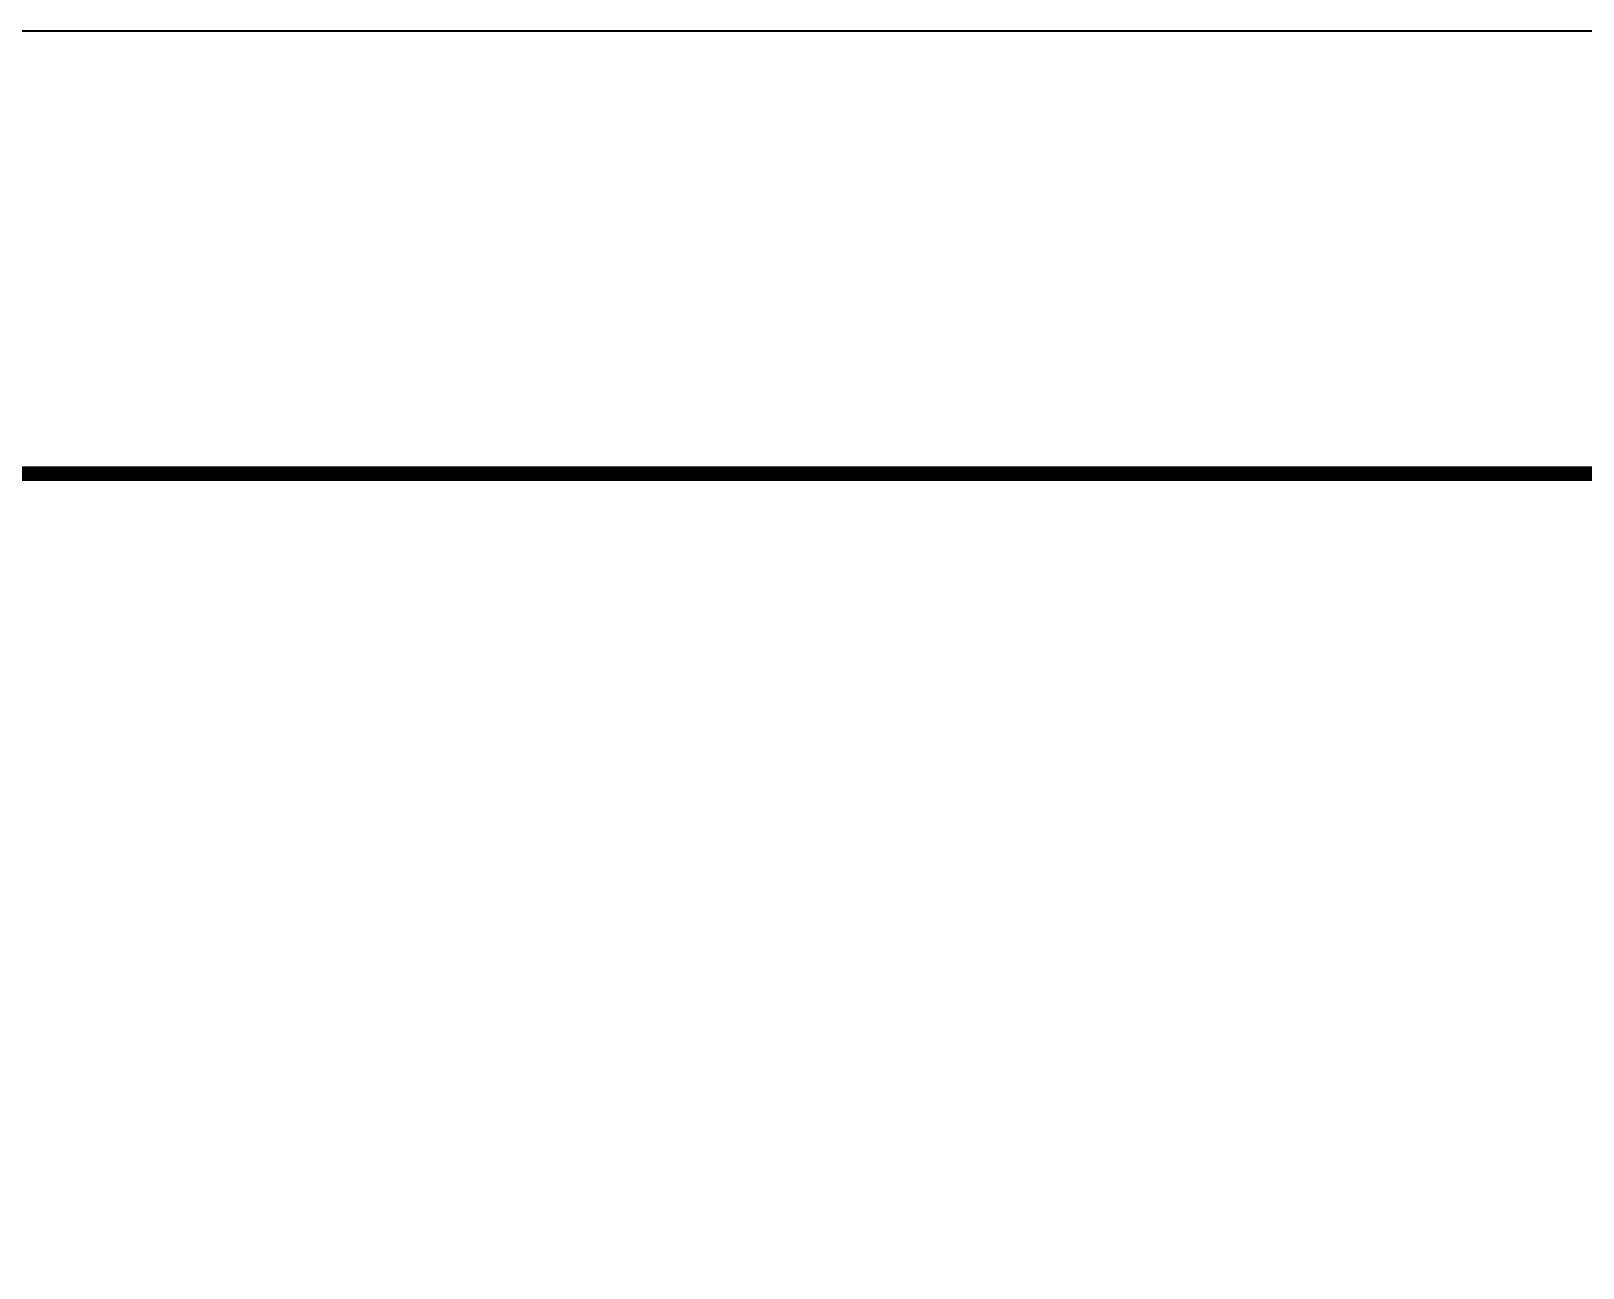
# Model space of a CAD drawing. Header units: millimetres. Extents: x 0 to 594, y 0 to 420.
# Drawn here: x 312.8 to 365.4, y 378.1 to 420 of the extents above; entities that cross this region are included whole.
import ezdxf

# ---------------------------------------------------------------- set-up
doc = ezdxf.new("R2010")
doc.units = ezdxf.units.MM
doc.header["$LTSCALE"] = 0.25
doc.layers.add('치수', color=1, linetype='Continuous')
doc.styles.add('AdskIsoMetric', font='arial.ttf', dxfattribs={"width": 0.8, "height": 2.5})
doc.styles.add('AdskIsoMetric-30', font='arial.ttf', dxfattribs={"width": 0.8, "height": 2.5})
doc.dimstyles.new('AdskIsoMetric', dxfattribs={"dimtxt": 2.5, "dimasz": 2.5, "dimexe": 1, "dimexo": 2, "dimgap": 0.8, "dimtad": 1, "dimdec": 0, "dimrnd": 1, "dimzin": 0, "dimdsep": 46, "dimtxsty": 'AdskIsoMetric', "dimcen": 0, "dimclrt": 7, "dimadec": 0, "dimazin": 0, "dimtfac": 1, "dimtdec": 0, "dimtmove": 1, "dimatfit": 3, "dimfxl": 0, "dimfrac": 2, "dimtolj": 1, "dimtzin": 0, "dimarcsym": 0})

# ---------------------------------------------------------------- blocks, each defined once
blk = doc.blocks.new('*D24')
at = {"layer": 'Defpoints', "color": 0}
for p in [(253.959, 380), (331.055, 350.489), (331.055, 335.489)]:
    blk.add_point(p, dxfattribs=at)
at = {"layer": '치수', "color": 0, "lineweight": -2}
for p, q in [((253.959, 382.31), (253.959, 396.155)), ((256.125, 393.75), (328.89, 351.739)), ((331.055, 337.798), (331.055, 351.644))]:
    blk.add_line(p, q, dxfattribs=at)
at = {"layer": '치수', "color": 0}
for points in [[(256.333, 394.111), (255.916, 393.389), (253.959, 395)], [(329.098, 352.1), (328.682, 351.378), (331.055, 350.489)]]:
    blk.add_solid(points, dxfattribs=at)
at = {"layer": '치수', "color": 7, "insert": (292.507, 375.362), "char_height": 2.5, "attachment_point": 5, "rotation": 330, "style": 'AdskIsoMetric-30'}
blk.add_mtext('\\A1;1834', dxfattribs=at)

msp = doc.modelspace()

# ---------------------------------------------------------------- linework, layer by layer
msp.add_lwpolyline([(0, 0), (594, 0), (594, 420), (0, 420)], close=True)
at = {"const_width": 0.5}
msp.add_lwpolyline([(15, 15), (579, 15), (579, 405), (15, 405)], close=True, dxfattribs=at)

# ---------------------------------------------------------------- dimensions: what is measured, and where the dimension line sits
at = {"layer": '치수'}
dim = msp.add_linear_dim(base=(331.055, 350.489), p1=(253.959, 380), p2=(331.055, 335.489), angle=330, text='1834', dimstyle='AdskIsoMetric', override={"dimtad": 0, "dimlfac": 20.599129, "dimtxsty": 'AdskIsoMetric-30', "dimse1": 0, "dimse2": 0, "dimsd1": 0, "dimsd2": 0, "dimtmove": 1}, dxfattribs=at)
dim.commit()
dim.dimension.update_dxf_attribs({"geometry": '*D24', "text_midpoint": (292.507, 375.362), "dimtype": 160})

doc.saveas('drawing.dxf')
